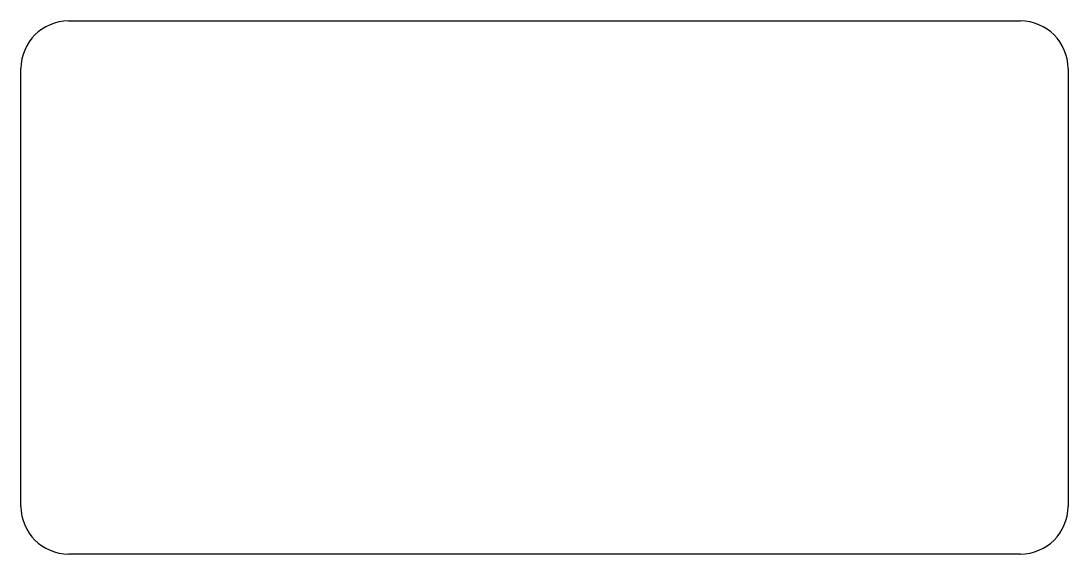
# Model space of a CAD drawing. Header units: millimetres. Extents: x 0 to 110, y 44 to 100.
import ezdxf

# ---------------------------------------------------------------- set-up
doc = ezdxf.new("R2010")
doc.units = ezdxf.units.MM
doc.layers.get('0').update_dxf_attribs({"lineweight": 25})

msp = doc.modelspace()

# ---------------------------------------------------------------- linework, layer by layer
for p, q in [((5, 100), (105, 100)), ((0, 49), (0, 95)), ((110, 95), (110, 49)), ((105, 44), (5, 44))]:
    msp.add_line(p, q)
for centre, start, end in [((5, 95), 90, 180), ((105, 95), 0, 90), ((5, 49), 180, 270), ((105, 49), 270, 0)]:
    msp.add_arc(centre, 5, start, end)

doc.saveas('drawing.dxf')
